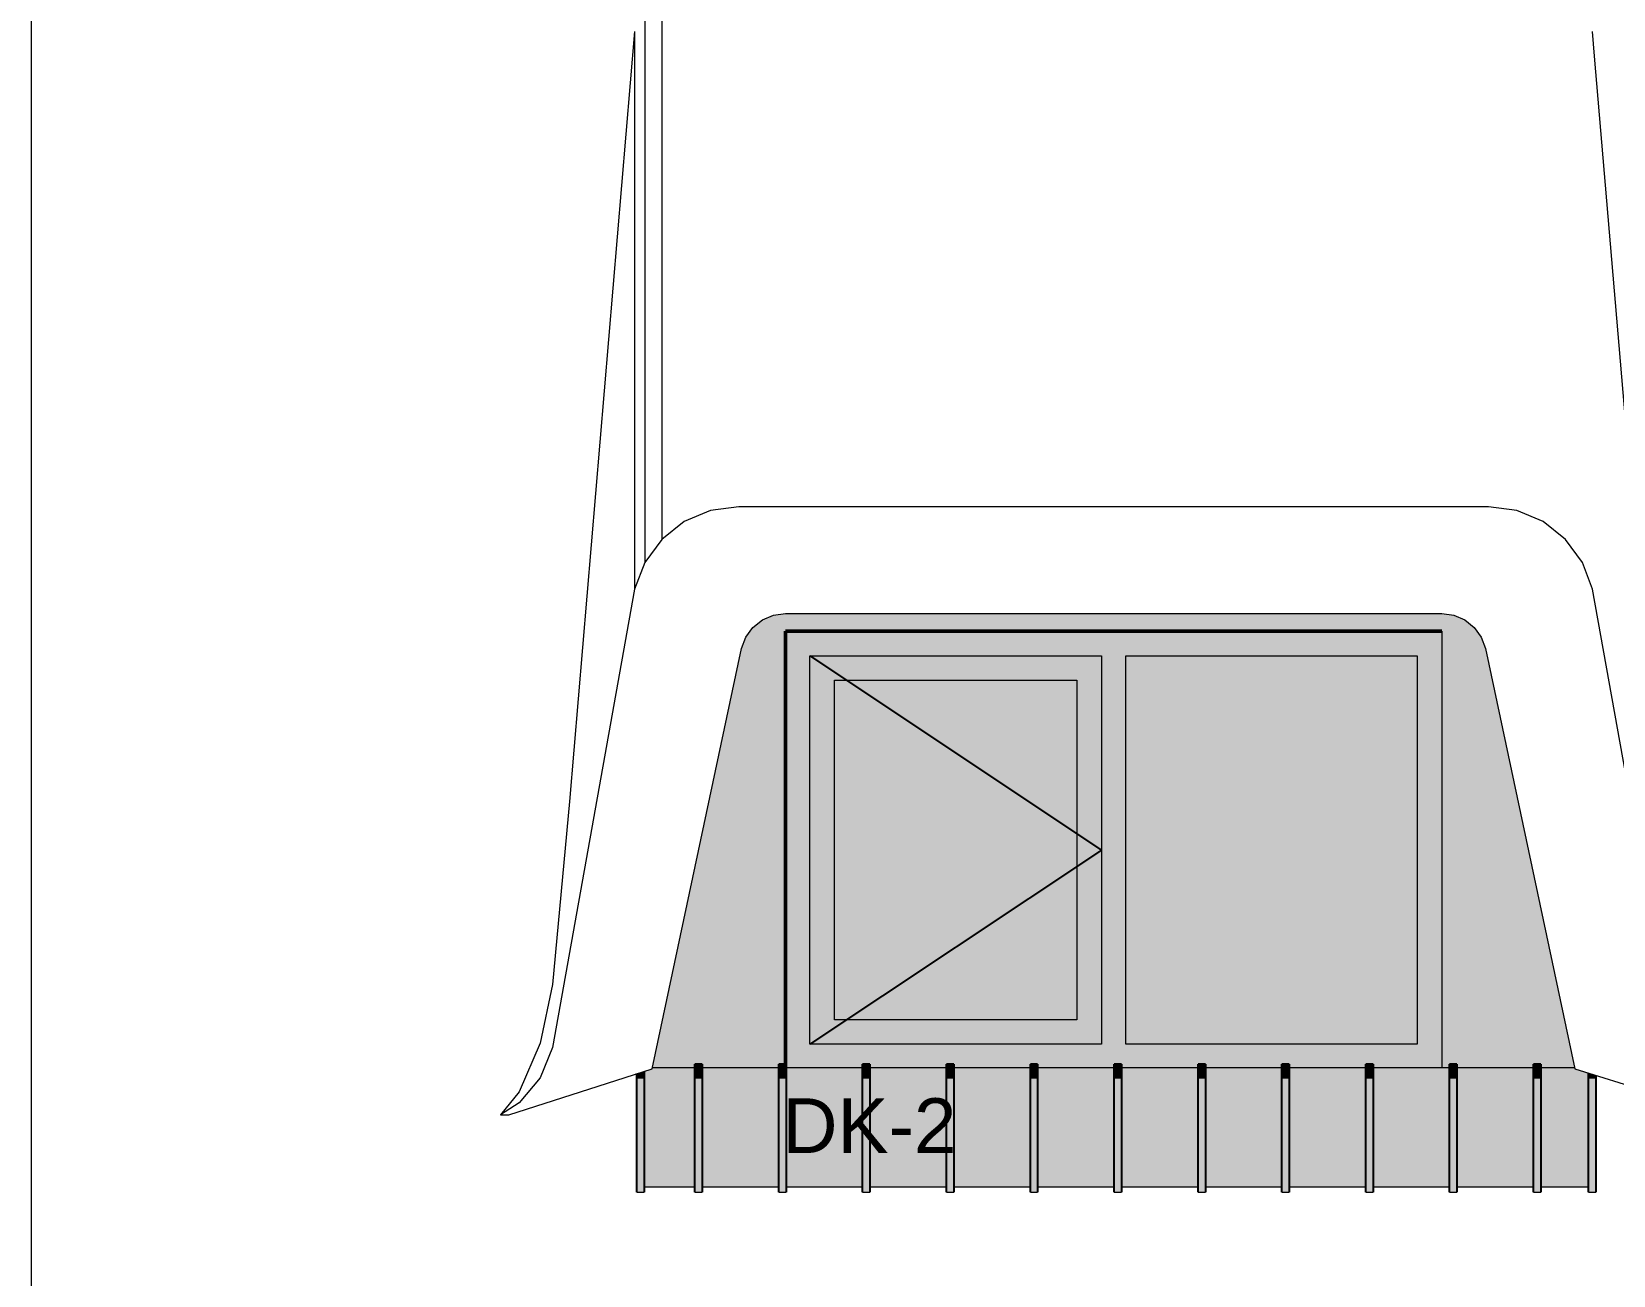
# Model space of a CAD drawing. Header units: millimetres. Extents: x -245 to 49755, y -245 to 41806.
# Drawn here: x 15684 to 17854, y 31304 to 33010 of the extents above; entities that cross this region are included whole.
import ezdxf

# ---------------------------------------------------------------- set-up
doc = ezdxf.new("R2010")
doc.units = ezdxf.units.MM
doc.linetypes.add('PUNKT2_S9', pattern=[1, 0, -1])
doc.layers.add('Standard', color=7, linetype='Continuous', lineweight=25)
doc.styles.add('ARIAL', font='arial.ttf')

msp = doc.modelspace()

# ---------------------------------------------------------------- hatches: boundary and pattern name
at = {"layer": 'Standard', "linetype": 'PUNKT2_S9', "lineweight": 25}
for color, points in [(250, [(16718.1, 32187.1), (16718.1, 31593.1), (16708.9, 31593.1), (16708.9, 31588.1), (16603.9, 31588.1), (16603.9, 31593.1), (16593.9, 31593.1), (16593.9, 31588.1), (16535.5, 31588.1), (16657.8, 32163.6), (16663.7, 32179.1), (16673.5, 32192.4), (16686.4, 32202.7), (16701.7, 32209.2), (16718.1, 32211.4), (17618.1, 32211.4), (17634.5, 32209.2), (17649.7, 32202.7), (17662.6, 32192.4), (17672.4, 32179.1), (17678.3, 32163.6), (17800.6, 31588.1), (17753.9, 31588.1), (17753.9, 31593.1), (17743.9, 31593.1), (17743.9, 31588.1), (17638.9, 31588.1), (17638.9, 31593.1), (17628.9, 31593.1), (17628.9, 31588.1), (17618.1, 31588.1), (17618.1, 32187.1)]), (250, [(16718.9, 31593.1), (16718.1, 31593.1), (16718.1, 32187.1), (16751.6, 32187.1), (16751.6, 31588.1), (16718.9, 31588.1)]), (250, [(16751.6, 32153.6), (16751.6, 32187.1), (17584.6, 32187.1), (17584.6, 32153.6)]), (250, [(17584.6, 32187.1), (17618.1, 32187.1), (17618.1, 31588.1), (17584.6, 31588.1)]), (250, [(16785.1, 31620.6), (16751.6, 31620.6), (16751.6, 32153.6), (16785.1, 32153.6)]), (250, [(16785.1, 32120.1), (16785.1, 32153.6), (17117.8, 32153.6), (17117.8, 32120.1)]), (250, [(17117.8, 32153.6), (17151.3, 32153.6), (17151.3, 31620.6), (17117.8, 31620.6)]), (250, [(17151.3, 32153.6), (17184.8, 32153.6), (17184.8, 31620.6), (17151.3, 31620.6)]), (254, [(16785.1, 32120.1), (17117.8, 32120.1), (17117.8, 31654.1), (16785.1, 31654.1)]), (250, [(17117.8, 31654.1), (17117.8, 31620.6), (16785.1, 31620.6), (16785.1, 31654.1)]), (250, [(17584.6, 31620.6), (17584.6, 31588.1), (17523.9, 31588.1), (17523.9, 31593.1), (17513.9, 31593.1), (17513.9, 31588.1), (17408.9, 31588.1), (17408.9, 31593.1), (17398.9, 31593.1), (17398.9, 31588.1), (17293.9, 31588.1), (17293.9, 31593.1), (17283.9, 31593.1), (17283.9, 31588.1), (17178.9, 31588.1), (17178.9, 31593.1), (17168.9, 31593.1), (17168.9, 31588.1), (17063.9, 31588.1), (17063.9, 31593.1), (17053.9, 31593.1), (17053.9, 31588.1), (16948.9, 31588.1), (16948.9, 31593.1), (16938.9, 31593.1), (16938.9, 31588.1), (16833.9, 31588.1), (16833.9, 31593.1), (16823.9, 31593.1), (16823.9, 31588.1), (16751.6, 31588.1), (16751.6, 31620.6)]), (251, [(16593.9, 31573.2), (16593.9, 31593.1), (16603.9, 31593.1), (16603.9, 31573.2)]), (251, [(16708.9, 31573.2), (16708.9, 31593.1), (16718.1, 31593.1), (16718.9, 31593.1), (16718.9, 31573.2)]), (251, [(16823.9, 31573.2), (16823.9, 31593.1), (16833.9, 31593.1), (16833.9, 31573.2)]), (251, [(16938.9, 31573.2), (16938.9, 31593.1), (16948.9, 31593.1), (16948.9, 31573.2)]), (251, [(17053.9, 31573.2), (17053.9, 31593.1), (17063.9, 31593.1), (17063.9, 31573.2)]), (251, [(17168.9, 31573.2), (17168.9, 31593.1), (17178.9, 31593.1), (17178.9, 31573.2)]), (251, [(17283.9, 31573.2), (17283.9, 31593.1), (17293.9, 31593.1), (17293.9, 31573.2)]), (251, [(17398.9, 31573.2), (17398.9, 31593.1), (17408.9, 31593.1), (17408.9, 31573.2)]), (251, [(17513.9, 31573.2), (17513.9, 31593.1), (17523.9, 31593.1), (17523.9, 31573.2)]), (251, [(17628.9, 31573.2), (17628.9, 31593.1), (17638.9, 31593.1), (17638.9, 31573.2)]), (251, [(17743.9, 31573.2), (17743.9, 31593.1), (17753.9, 31593.1), (17753.9, 31573.2)]), (251, [(16514.1, 31573.2), (16514.1, 31580.3), (16524.1, 31583.5), (16524.1, 31573.2)]), (250, [(16514.1, 31542.5), (16514.1, 31573.2), (16524.1, 31573.2), (16524.1, 31542.5)]), (250, [(16593.9, 31542.5), (16593.9, 31573.2), (16603.9, 31573.2), (16603.9, 31542.5)]), (250, [(16708.9, 31542.5), (16708.9, 31573.2), (16718.9, 31573.2), (16718.9, 31542.5)]), (250, [(16823.9, 31542.5), (16823.9, 31573.2), (16833.9, 31573.2), (16833.9, 31542.5)]), (250, [(16938.9, 31542.5), (16938.9, 31573.2), (16948.9, 31573.2), (16948.9, 31542.5)]), (250, [(17053.9, 31542.5), (17053.9, 31573.2), (17063.9, 31573.2), (17063.9, 31542.5)]), (250, [(17168.9, 31542.5), (17168.9, 31573.2), (17178.9, 31573.2), (17178.9, 31542.5)]), (250, [(17283.9, 31542.5), (17283.9, 31573.2), (17293.9, 31573.2), (17293.9, 31542.5)]), (250, [(17398.9, 31542.5), (17398.9, 31573.2), (17408.9, 31573.2), (17408.9, 31542.5)]), (250, [(17513.9, 31542.5), (17513.9, 31573.2), (17523.9, 31573.2), (17523.9, 31542.5)]), (250, [(17628.9, 31542.5), (17628.9, 31573.2), (17638.9, 31573.2), (17638.9, 31542.5)]), (250, [(17743.9, 31542.5), (17743.9, 31573.2), (17753.9, 31573.2), (17753.9, 31542.5)]), (251, [(17819.6, 31573.2), (17819.6, 31581), (17829.6, 31577.8), (17829.6, 31573.2)]), (250, [(17819.6, 31542.5), (17819.6, 31573.2), (17829.6, 31573.2), (17829.6, 31542.5)]), (250, [(16514.1, 31506.6), (16514.1, 31542.5), (16524.1, 31542.5), (16524.1, 31506.6)]), (250, [(16593.9, 31506.6), (16593.9, 31542.5), (16603.9, 31542.5), (16603.9, 31506.6)]), (250, [(16708.9, 31506.6), (16708.9, 31542.5), (16718.9, 31542.5), (16718.9, 31506.6)]), (250, [(16823.9, 31506.6), (16823.9, 31542.5), (16833.9, 31542.5), (16833.9, 31506.6)]), (250, [(16938.9, 31506.6), (16938.9, 31542.5), (16948.9, 31542.5), (16948.9, 31506.6)]), (250, [(17053.9, 31506.6), (17053.9, 31542.5), (17063.9, 31542.5), (17063.9, 31506.6)]), (250, [(17168.9, 31506.6), (17168.9, 31542.5), (17178.9, 31542.5), (17178.9, 31506.6)]), (250, [(17283.9, 31506.6), (17283.9, 31542.5), (17293.9, 31542.5), (17293.9, 31506.6)]), (250, [(17398.9, 31506.6), (17398.9, 31542.5), (17408.9, 31542.5), (17408.9, 31506.6)]), (250, [(17513.9, 31506.6), (17513.9, 31542.5), (17523.9, 31542.5), (17523.9, 31506.6)]), (250, [(17628.9, 31506.6), (17628.9, 31542.5), (17638.9, 31542.5), (17638.9, 31506.6)]), (250, [(17743.9, 31506.6), (17743.9, 31542.5), (17753.9, 31542.5), (17753.9, 31506.6)]), (250, [(17819.6, 31506.6), (17819.6, 31542.5), (17829.6, 31542.5), (17829.6, 31506.6)]), (250, [(16514.1, 31465.4), (16514.1, 31506.6), (16524.1, 31506.6), (16524.1, 31465.4)]), (250, [(16593.9, 31465.4), (16593.9, 31506.6), (16603.9, 31506.6), (16603.9, 31465.4)]), (250, [(16708.9, 31465.4), (16708.9, 31506.6), (16718.9, 31506.6), (16718.9, 31465.4)]), (250, [(16823.9, 31465.4), (16823.9, 31506.6), (16833.9, 31506.6), (16833.9, 31465.4)]), (250, [(16938.9, 31465.4), (16938.9, 31506.6), (16948.9, 31506.6), (16948.9, 31465.4)]), (250, [(17053.9, 31465.4), (17053.9, 31506.6), (17063.9, 31506.6), (17063.9, 31465.4)]), (250, [(17168.9, 31465.4), (17168.9, 31506.6), (17178.9, 31506.6), (17178.9, 31465.4)]), (250, [(17283.9, 31465.4), (17283.9, 31506.6), (17293.9, 31506.6), (17293.9, 31465.4)]), (250, [(17398.9, 31465.4), (17398.9, 31506.6), (17408.9, 31506.6), (17408.9, 31465.4)]), (250, [(17513.9, 31465.4), (17513.9, 31506.6), (17523.9, 31506.6), (17523.9, 31465.4)]), (250, [(17628.9, 31465.4), (17628.9, 31506.6), (17638.9, 31506.6), (17638.9, 31465.4)]), (250, [(17743.9, 31465.4), (17743.9, 31506.6), (17753.9, 31506.6), (17753.9, 31465.4)]), (250, [(17819.6, 31465.4), (17819.6, 31506.6), (17829.6, 31506.6), (17829.6, 31465.4)]), (250, [(16514.1, 31465.4), (16524.1, 31465.4), (16524.1, 31417.7), (16514.1, 31417.7)]), (250, [(16593.9, 31465.4), (16603.9, 31465.4), (16603.9, 31417.7), (16593.9, 31417.7)]), (250, [(16708.9, 31465.4), (16718.9, 31465.4), (16718.9, 31417.7), (16708.9, 31417.7)]), (250, [(16823.9, 31465.4), (16833.9, 31465.4), (16833.9, 31417.7), (16823.9, 31417.7)]), (250, [(16938.9, 31465.4), (16948.9, 31465.4), (16948.9, 31417.7), (16938.9, 31417.7)]), (250, [(17053.9, 31465.4), (17063.9, 31465.4), (17063.9, 31417.7), (17053.9, 31417.7)]), (250, [(17168.9, 31465.4), (17178.9, 31465.4), (17178.9, 31417.7), (17168.9, 31417.7)]), (250, [(17283.9, 31465.4), (17293.9, 31465.4), (17293.9, 31417.7), (17283.9, 31417.7)]), (250, [(17398.9, 31465.4), (17408.9, 31465.4), (17408.9, 31417.7), (17398.9, 31417.7)]), (250, [(17513.9, 31465.4), (17523.9, 31465.4), (17523.9, 31417.7), (17513.9, 31417.7)]), (250, [(17628.9, 31465.4), (17638.9, 31465.4), (17638.9, 31417.7), (17628.9, 31417.7)]), (250, [(17743.9, 31465.4), (17753.9, 31465.4), (17753.9, 31417.7), (17743.9, 31417.7)]), (250, [(17819.6, 31465.4), (17829.6, 31465.4), (17829.6, 31417.7), (17819.6, 31417.7)])]:
    msp.add_hatch(color=color, dxfattribs=at).paths.add_polyline_path(points, flags=16)
msp.add_hatch(color=254, dxfattribs=at).paths.add_polyline_path([(17584.6, 32153.6), (17184.8, 32153.6), (17184.8, 31620.6), (17584.6, 31620.6)])
h = msp.add_hatch(color=0, dxfattribs=at)
h.paths.add_polyline_path([(16524.1, 31568.6), (16524.1, 31573.2), (16524.1, 31583.5), (16535.3, 31587.1), (16535.5, 31588.1), (16593.9, 31588.1), (16593.9, 31573.2), (16593.9, 31568.6)], flags=16)
h.paths.add_polyline_path([(17819.6, 31573.2), (17819.6, 31568.6), (17753.9, 31568.6), (17753.9, 31573.2), (17753.9, 31588.1), (17800.6, 31588.1), (17800.8, 31587.1), (17819.6, 31581)], flags=16)
h.paths.add_polyline_path([(17743.9, 31573.2), (17743.9, 31568.6), (17638.9, 31568.6), (17638.9, 31573.2), (17638.9, 31588.1), (17743.9, 31588.1)], flags=16)
h.paths.add_polyline_path([(17628.9, 31573.2), (17628.9, 31568.6), (17523.9, 31568.6), (17523.9, 31573.2), (17523.9, 31588.1), (17584.6, 31588.1), (17618.1, 31588.1), (17628.9, 31588.1)], flags=16)
h.paths.add_polyline_path([(17513.9, 31573.2), (17513.9, 31568.6), (17408.9, 31568.6), (17408.9, 31573.2), (17408.9, 31588.1), (17513.9, 31588.1)], flags=16)
h.paths.add_polyline_path([(17398.9, 31573.2), (17398.9, 31568.6), (17293.9, 31568.6), (17293.9, 31573.2), (17293.9, 31588.1), (17398.9, 31588.1)], flags=16)
h.paths.add_polyline_path([(17283.9, 31573.2), (17283.9, 31568.6), (17178.9, 31568.6), (17178.9, 31573.2), (17178.9, 31588.1), (17283.9, 31588.1)], flags=16)
h.paths.add_polyline_path([(17168.9, 31573.2), (17168.9, 31568.6), (17063.9, 31568.6), (17063.9, 31573.2), (17063.9, 31588.1), (17168.9, 31588.1)], flags=16)
h.paths.add_polyline_path([(17053.9, 31573.2), (17053.9, 31568.6), (16948.9, 31568.6), (16948.9, 31573.2), (16948.9, 31588.1), (17053.9, 31588.1)], flags=16)
h.paths.add_polyline_path([(16938.9, 31573.2), (16938.9, 31568.6), (16833.9, 31568.6), (16833.9, 31573.2), (16833.9, 31588.1), (16938.9, 31588.1)], flags=16)
h.paths.add_polyline_path([(16823.9, 31573.2), (16823.9, 31568.6), (16718.9, 31568.6), (16718.9, 31573.2), (16718.9, 31588.1), (16751.6, 31588.1), (16823.9, 31588.1)], flags=16)
h.paths.add_polyline_path([(16708.9, 31573.2), (16708.9, 31568.6), (16603.9, 31568.6), (16603.9, 31573.2), (16603.9, 31588.1), (16708.9, 31588.1)], flags=16)
h = msp.add_hatch(color=0, dxfattribs=at)
h.paths.add_polyline_path([(16524.1, 31539), (16524.1, 31542.5), (16524.1, 31568.6), (16593.9, 31568.6), (16593.9, 31542.5), (16593.9, 31539)], flags=16)
h.paths.add_polyline_path([(17819.6, 31542.5), (17819.6, 31539), (17753.9, 31539), (17753.9, 31542.5), (17753.9, 31568.6), (17819.6, 31568.6)], flags=16)
h.paths.add_polyline_path([(17743.9, 31542.5), (17743.9, 31539), (17638.9, 31539), (17638.9, 31542.5), (17638.9, 31568.6), (17743.9, 31568.6)], flags=16)
h.paths.add_polyline_path([(17628.9, 31542.5), (17628.9, 31539), (17523.9, 31539), (17523.9, 31542.5), (17523.9, 31568.6), (17628.9, 31568.6)], flags=16)
h.paths.add_polyline_path([(17513.9, 31542.5), (17513.9, 31539), (17408.9, 31539), (17408.9, 31542.5), (17408.9, 31568.6), (17513.9, 31568.6)], flags=16)
h.paths.add_polyline_path([(17398.9, 31542.5), (17398.9, 31539), (17293.9, 31539), (17293.9, 31542.5), (17293.9, 31568.6), (17398.9, 31568.6)], flags=16)
h.paths.add_polyline_path([(17283.9, 31542.5), (17283.9, 31539), (17178.9, 31539), (17178.9, 31542.5), (17178.9, 31568.6), (17283.9, 31568.6)], flags=16)
h.paths.add_polyline_path([(17168.9, 31542.5), (17168.9, 31539), (17063.9, 31539), (17063.9, 31542.5), (17063.9, 31568.6), (17168.9, 31568.6)], flags=16)
h.paths.add_polyline_path([(17053.9, 31542.5), (17053.9, 31539), (16948.9, 31539), (16948.9, 31542.5), (16948.9, 31568.6), (17053.9, 31568.6)], flags=16)
h.paths.add_polyline_path([(16938.9, 31542.5), (16938.9, 31539), (16833.9, 31539), (16833.9, 31542.5), (16833.9, 31568.6), (16938.9, 31568.6)], flags=16)
h.paths.add_polyline_path([(16823.9, 31542.5), (16823.9, 31539), (16718.9, 31539), (16718.9, 31542.5), (16718.9, 31568.6), (16823.9, 31568.6)], flags=16)
h.paths.add_polyline_path([(16708.9, 31542.5), (16708.9, 31539), (16603.9, 31539), (16603.9, 31542.5), (16603.9, 31568.6), (16708.9, 31568.6)], flags=16)
h = msp.add_hatch(color=0, dxfattribs=at)
h.paths.add_polyline_path([(16524.1, 31504.7), (16524.1, 31506.6), (16524.1, 31539), (16593.9, 31539), (16593.9, 31506.6), (16593.9, 31504.7)], flags=16)
h.paths.add_polyline_path([(17819.6, 31506.6), (17819.6, 31504.7), (17753.9, 31504.7), (17753.9, 31506.6), (17753.9, 31539), (17819.6, 31539)], flags=16)
h.paths.add_polyline_path([(17743.9, 31506.6), (17743.9, 31504.7), (17638.9, 31504.7), (17638.9, 31506.6), (17638.9, 31539), (17743.9, 31539)], flags=16)
h.paths.add_polyline_path([(17628.9, 31506.6), (17628.9, 31504.7), (17523.9, 31504.7), (17523.9, 31506.6), (17523.9, 31539), (17628.9, 31539)], flags=16)
h.paths.add_polyline_path([(17513.9, 31506.6), (17513.9, 31504.7), (17408.9, 31504.7), (17408.9, 31506.6), (17408.9, 31539), (17513.9, 31539)], flags=16)
h.paths.add_polyline_path([(17398.9, 31506.6), (17398.9, 31504.7), (17293.9, 31504.7), (17293.9, 31506.6), (17293.9, 31539), (17398.9, 31539)], flags=16)
h.paths.add_polyline_path([(17283.9, 31506.6), (17283.9, 31504.7), (17178.9, 31504.7), (17178.9, 31506.6), (17178.9, 31539), (17283.9, 31539)], flags=16)
h.paths.add_polyline_path([(17168.9, 31506.6), (17168.9, 31504.7), (17063.9, 31504.7), (17063.9, 31506.6), (17063.9, 31539), (17168.9, 31539)], flags=16)
h.paths.add_polyline_path([(17053.9, 31506.6), (17053.9, 31504.7), (16948.9, 31504.7), (16948.9, 31506.6), (16948.9, 31539), (17053.9, 31539)], flags=16)
h.paths.add_polyline_path([(16938.9, 31506.6), (16938.9, 31504.7), (16833.9, 31504.7), (16833.9, 31506.6), (16833.9, 31539), (16938.9, 31539)], flags=16)
h.paths.add_polyline_path([(16823.9, 31506.6), (16823.9, 31504.7), (16718.9, 31504.7), (16718.9, 31506.6), (16718.9, 31539), (16823.9, 31539)], flags=16)
h.paths.add_polyline_path([(16708.9, 31506.6), (16708.9, 31504.7), (16603.9, 31504.7), (16603.9, 31506.6), (16603.9, 31539), (16708.9, 31539)], flags=16)
h = msp.add_hatch(color=0, dxfattribs=at)
h.paths.add_polyline_path([(16524.1, 31465.4), (16524.1, 31504.7), (16593.9, 31504.7), (16593.9, 31465.4)], flags=16)
h.paths.add_polyline_path([(17819.6, 31465.4), (17753.9, 31465.4), (17753.9, 31504.7), (17819.6, 31504.7)], flags=16)
h.paths.add_polyline_path([(17743.9, 31465.4), (17638.9, 31465.4), (17638.9, 31504.7), (17743.9, 31504.7)], flags=16)
h.paths.add_polyline_path([(17628.9, 31465.4), (17523.9, 31465.4), (17523.9, 31504.7), (17628.9, 31504.7)], flags=16)
h.paths.add_polyline_path([(17513.9, 31465.4), (17408.9, 31465.4), (17408.9, 31504.7), (17513.9, 31504.7)], flags=16)
h.paths.add_polyline_path([(17398.9, 31465.4), (17293.9, 31465.4), (17293.9, 31504.7), (17398.9, 31504.7)], flags=16)
h.paths.add_polyline_path([(17283.9, 31465.4), (17178.9, 31465.4), (17178.9, 31504.7), (17283.9, 31504.7)], flags=16)
h.paths.add_polyline_path([(17168.9, 31465.4), (17063.9, 31465.4), (17063.9, 31504.7), (17168.9, 31504.7)], flags=16)
h.paths.add_polyline_path([(17053.9, 31465.4), (16948.9, 31465.4), (16948.9, 31504.7), (17053.9, 31504.7)], flags=16)
h.paths.add_polyline_path([(16938.9, 31465.4), (16833.9, 31465.4), (16833.9, 31504.7), (16938.9, 31504.7)], flags=16)
h.paths.add_polyline_path([(16823.9, 31465.4), (16718.9, 31465.4), (16718.9, 31504.7), (16823.9, 31504.7)], flags=16)
h.paths.add_polyline_path([(16708.9, 31465.4), (16603.9, 31465.4), (16603.9, 31504.7), (16708.9, 31504.7)], flags=16)
h = msp.add_hatch(color=0, dxfattribs=at)
h.paths.add_polyline_path([(16524.1, 31465.4), (16593.9, 31465.4), (16593.9, 31425.2), (16524.1, 31425.2)], flags=16)
h.paths.add_polyline_path([(16718.9, 31425.2), (16718.9, 31465.4), (16823.9, 31465.4), (16823.9, 31425.2)], flags=16)
h.paths.add_polyline_path([(17819.6, 31465.4), (17819.6, 31425.2), (17753.9, 31425.2), (17753.9, 31465.4)], flags=16)
h.paths.add_polyline_path([(17638.9, 31425.2), (17638.9, 31465.4), (17743.9, 31465.4), (17743.9, 31425.2)], flags=16)
h.paths.add_polyline_path([(17523.9, 31425.2), (17523.9, 31465.4), (17628.9, 31465.4), (17628.9, 31425.2)], flags=16)
h.paths.add_polyline_path([(17408.9, 31425.2), (17408.9, 31465.4), (17513.9, 31465.4), (17513.9, 31425.2)], flags=16)
h.paths.add_polyline_path([(17293.9, 31425.2), (17293.9, 31465.4), (17398.9, 31465.4), (17398.9, 31425.2)], flags=16)
h.paths.add_polyline_path([(17178.9, 31425.2), (17178.9, 31465.4), (17283.9, 31465.4), (17283.9, 31425.2)], flags=16)
h.paths.add_polyline_path([(17063.9, 31425.2), (17063.9, 31465.4), (17168.9, 31465.4), (17168.9, 31425.2)], flags=16)
h.paths.add_polyline_path([(16948.9, 31425.2), (16948.9, 31465.4), (17053.9, 31465.4), (17053.9, 31425.2)], flags=16)
h.paths.add_polyline_path([(16833.9, 31425.2), (16833.9, 31465.4), (16938.9, 31465.4), (16938.9, 31425.2)], flags=16)
h.paths.add_polyline_path([(16603.9, 31425.2), (16603.9, 31465.4), (16708.9, 31465.4), (16708.9, 31425.2)], flags=16)

# ---------------------------------------------------------------- linework, layer by layer
at = {"layer": 'Standard', "color": 253, "linetype": 'Continuous', "lineweight": 18}
for p, q in [((15684.2, 31062.1), (15684.2, 33736.1)), ((16548.3, 33119.1), (16548.3, 32313.2)), ((16525.1, 33068.6), (16525.1, 32281.6)), ((16511.1, 33009.8), (16421.7, 31953.5)), ((16511.1, 33009.8), (16511.1, 32245)), ((17827.7, 32975.9), (17825, 33009.8)), ((17914.5, 31953.5), (17827.7, 32975.9)), ((16615, 32352.9), (16579, 32337.6)), ((16653.9, 32358.1), (16615, 32352.9)), ((17682.2, 32358.1), (16653.9, 32358.1)), ((17721.1, 32352.9), (17682.2, 32358.1)), ((17757.1, 32337.6), (17721.1, 32352.9)), ((16579, 32337.6), (16548.3, 32313.2)), ((17787.9, 32313.2), (17757.1, 32337.6)), ((16548.3, 32313.2), (16525.1, 32281.6)), ((17811, 32281.6), (17787.9, 32313.2)), ((16525.1, 32281.6), (16511.1, 32245)), ((17825, 32245), (17811, 32281.6)), ((16511.1, 32245), (16398.5, 31616)), ((17937.6, 31616), (17825, 32245)), ((16673.5, 32192.4), (16686.4, 32202.7)), ((16686.4, 32202.7), (16701.7, 32209.2)), ((16701.7, 32209.2), (16718.1, 32211.4)), ((16718.1, 32211.4), (17618.1, 32211.4)), ((17618.1, 32211.4), (17634.5, 32209.2)), ((17634.5, 32209.2), (17649.7, 32202.7)), ((17649.7, 32202.7), (17662.6, 32192.4)), ((16657.8, 32163.6), (16663.7, 32179.1)), ((16663.7, 32179.1), (16673.5, 32192.4)), ((17662.6, 32192.4), (17672.4, 32179.1)), ((17672.4, 32179.1), (17678.3, 32163.6)), ((16535.3, 31587.1), (16657.8, 32163.6)), ((17678.3, 32163.6), (17800.8, 31587.1)), ((16421.7, 31953.5), (16398.5, 31702.6)), ((16398.5, 31702.6), (16381.6, 31622)), ((16381.6, 31622), (16352.8, 31555.4)), ((16398.5, 31616), (16381.6, 31574.5)), ((16338.6, 31523.9), (16535.3, 31587.1)), ((17800.8, 31587.1), (17990.6, 31527.7)), ((16381.6, 31574.5), (16352.8, 31540.1)), ((16352.8, 31555.4), (16327, 31523.9)), ((16352.8, 31540.1), (16327, 31523.9)), ((16327, 31523.9), (16338.6, 31523.9)), ((16514.1, 31417.7), (16524.1, 31417.7)), ((16524.1, 31425.2), (16593.9, 31425.2)), ((16593.9, 31417.7), (16603.9, 31417.7)), ((16603.9, 31425.2), (16708.9, 31425.2)), ((16708.9, 31417.7), (16718.9, 31417.7)), ((16718.9, 31425.2), (16823.9, 31425.2)), ((16823.9, 31417.7), (16833.9, 31417.7)), ((16833.9, 31425.2), (16938.9, 31425.2)), ((16938.9, 31417.7), (16948.9, 31417.7)), ((16948.9, 31425.2), (17053.9, 31425.2)), ((17053.9, 31417.7), (17063.9, 31417.7)), ((17063.9, 31425.2), (17168.9, 31425.2)), ((17168.9, 31417.7), (17178.9, 31417.7)), ((17178.9, 31425.2), (17283.9, 31425.2)), ((17283.9, 31417.7), (17293.9, 31417.7)), ((17293.9, 31425.2), (17398.9, 31425.2)), ((17398.9, 31417.7), (17408.9, 31417.7)), ((17408.9, 31425.2), (17513.9, 31425.2)), ((17513.9, 31417.7), (17523.9, 31417.7)), ((17523.9, 31425.2), (17628.9, 31425.2)), ((17628.9, 31417.7), (17638.9, 31417.7)), ((17638.9, 31425.2), (17743.9, 31425.2)), ((17743.9, 31417.7), (17753.9, 31417.7)), ((17753.9, 31425.2), (17819.6, 31425.2)), ((17819.6, 31417.7), (17829.6, 31417.7))]:
    msp.add_line(p, q, dxfattribs=at)
at = {"layer": 'Standard', "color": 7, "linetype": 'Continuous', "lineweight": 50}
for p in [(17618.1, 32187.1), (16718.1, 31588.1)]:
    msp.add_line(p, (16718.1, 32187.1), dxfattribs=at)
at = {"layer": 'Standard', "color": 51, "linetype": 'Continuous', "lineweight": 18}
for p, q in [((17618.1, 32187.1), (17618.1, 31588.1)), ((16751.6, 32153.6), (17151.3, 32153.6)), ((16751.6, 31620.6), (16751.6, 32153.6)), ((17151.3, 32153.6), (17151.3, 31620.6)), ((17184.8, 31620.6), (17184.8, 32153.6)), ((17184.8, 32153.6), (17584.6, 32153.6)), ((17584.6, 32153.6), (17584.6, 31620.6)), ((16785.1, 32120.1), (17117.8, 32120.1)), ((16785.1, 31654.1), (16785.1, 32120.1)), ((17117.8, 32120.1), (17117.8, 31654.1)), ((17117.8, 31654.1), (16785.1, 31654.1)), ((17151.3, 31620.6), (16751.6, 31620.6)), ((17584.6, 31620.6), (17184.8, 31620.6))]:
    msp.add_line(p, q, dxfattribs=at)
at = {"layer": 'Standard', "color": 7, "linetype": 'Continuous', "lineweight": -3}
for p, q in [((16751.6, 32153.6), (17151.3, 31887.1)), ((17151.3, 31887.1), (16751.6, 31620.6))]:
    msp.add_line(p, q, dxfattribs=at)
at = {"layer": 'Standard', "color": 59, "linetype": 'Continuous', "lineweight": 18}
for p, q in [((16593.9, 31588.1), (16535.5, 31588.1)), ((16708.9, 31588.1), (16603.9, 31588.1)), ((16823.9, 31588.1), (16718.9, 31588.1)), ((16938.9, 31588.1), (16833.9, 31588.1)), ((17053.9, 31588.1), (16948.9, 31588.1)), ((17168.9, 31588.1), (17063.9, 31588.1)), ((17283.9, 31588.1), (17178.9, 31588.1)), ((17398.9, 31588.1), (17293.9, 31588.1)), ((17513.9, 31588.1), (17408.9, 31588.1)), ((17628.9, 31588.1), (17523.9, 31588.1)), ((17743.9, 31588.1), (17638.9, 31588.1)), ((17800.6, 31588.1), (17753.9, 31588.1))]:
    msp.add_line(p, q, dxfattribs=at)
at = {"layer": 'Standard', "color": 117, "linetype": 'Continuous', "lineweight": -3}
for p, q in [((16603.9, 31593.1), (16593.9, 31593.1)), ((16593.9, 31573.2), (16593.9, 31593.1)), ((16603.9, 31593.1), (16603.9, 31573.2)), ((16718.9, 31593.1), (16708.9, 31593.1)), ((16708.9, 31573.2), (16708.9, 31593.1)), ((16718.9, 31593.1), (16718.9, 31573.2)), ((16833.9, 31593.1), (16823.9, 31593.1)), ((16823.9, 31573.2), (16823.9, 31593.1)), ((16833.9, 31593.1), (16833.9, 31573.2)), ((16948.9, 31593.1), (16938.9, 31593.1)), ((16938.9, 31573.2), (16938.9, 31593.1)), ((16948.9, 31593.1), (16948.9, 31573.2)), ((17063.9, 31593.1), (17053.9, 31593.1)), ((17053.9, 31573.2), (17053.9, 31593.1)), ((17063.9, 31593.1), (17063.9, 31573.2)), ((17178.9, 31593.1), (17168.9, 31593.1)), ((17168.9, 31573.2), (17168.9, 31593.1)), ((17178.9, 31593.1), (17178.9, 31573.2)), ((17293.9, 31593.1), (17283.9, 31593.1)), ((17283.9, 31573.2), (17283.9, 31593.1)), ((17293.9, 31593.1), (17293.9, 31573.2)), ((17408.9, 31593.1), (17398.9, 31593.1)), ((17398.9, 31573.2), (17398.9, 31593.1)), ((17408.9, 31593.1), (17408.9, 31573.2)), ((17523.9, 31593.1), (17513.9, 31593.1)), ((17513.9, 31573.2), (17513.9, 31593.1)), ((17523.9, 31593.1), (17523.9, 31573.2)), ((17638.9, 31593.1), (17628.9, 31593.1)), ((17628.9, 31573.2), (17628.9, 31593.1)), ((17638.9, 31593.1), (17638.9, 31573.2)), ((17753.9, 31593.1), (17743.9, 31593.1)), ((17743.9, 31573.2), (17743.9, 31593.1)), ((17753.9, 31593.1), (17753.9, 31573.2)), ((16514.1, 31573.2), (16514.1, 31580.3)), ((16514.1, 31542.5), (16514.1, 31573.2)), ((16524.1, 31583.5), (16524.1, 31573.2)), ((16524.1, 31573.2), (16524.1, 31542.5)), ((16593.9, 31542.5), (16593.9, 31573.2)), ((16603.9, 31573.2), (16603.9, 31542.5)), ((16708.9, 31542.5), (16708.9, 31573.2)), ((16718.9, 31573.2), (16718.9, 31542.5)), ((16823.9, 31542.5), (16823.9, 31573.2)), ((16833.9, 31573.2), (16833.9, 31542.5)), ((16938.9, 31542.5), (16938.9, 31573.2)), ((16948.9, 31573.2), (16948.9, 31542.5)), ((17053.9, 31542.5), (17053.9, 31573.2)), ((17063.9, 31573.2), (17063.9, 31542.5)), ((17168.9, 31542.5), (17168.9, 31573.2)), ((17178.9, 31573.2), (17178.9, 31542.5)), ((17283.9, 31542.5), (17283.9, 31573.2)), ((17293.9, 31573.2), (17293.9, 31542.5)), ((17398.9, 31542.5), (17398.9, 31573.2)), ((17408.9, 31573.2), (17408.9, 31542.5)), ((17513.9, 31542.5), (17513.9, 31573.2)), ((17523.9, 31573.2), (17523.9, 31542.5)), ((17628.9, 31542.5), (17628.9, 31573.2)), ((17638.9, 31573.2), (17638.9, 31542.5)), ((17743.9, 31542.5), (17743.9, 31573.2)), ((17753.9, 31573.2), (17753.9, 31542.5)), ((17819.6, 31573.2), (17819.6, 31581)), ((17819.6, 31542.5), (17819.6, 31573.2)), ((17829.6, 31577.8), (17829.6, 31573.2)), ((17829.6, 31573.2), (17829.6, 31542.5)), ((16514.1, 31506.6), (16514.1, 31542.5)), ((16524.1, 31542.5), (16524.1, 31506.6)), ((16593.9, 31506.6), (16593.9, 31542.5)), ((16603.9, 31542.5), (16603.9, 31506.6)), ((16708.9, 31506.6), (16708.9, 31542.5)), ((16718.9, 31542.5), (16718.9, 31506.6)), ((16823.9, 31506.6), (16823.9, 31542.5)), ((16833.9, 31542.5), (16833.9, 31506.6)), ((16938.9, 31506.6), (16938.9, 31542.5)), ((16948.9, 31542.5), (16948.9, 31506.6)), ((17053.9, 31506.6), (17053.9, 31542.5)), ((17063.9, 31542.5), (17063.9, 31506.6)), ((17168.9, 31506.6), (17168.9, 31542.5)), ((17178.9, 31542.5), (17178.9, 31506.6)), ((17283.9, 31506.6), (17283.9, 31542.5)), ((17293.9, 31542.5), (17293.9, 31506.6)), ((17398.9, 31506.6), (17398.9, 31542.5)), ((17408.9, 31542.5), (17408.9, 31506.6)), ((17513.9, 31506.6), (17513.9, 31542.5)), ((17523.9, 31542.5), (17523.9, 31506.6)), ((17628.9, 31506.6), (17628.9, 31542.5)), ((17638.9, 31542.5), (17638.9, 31506.6)), ((17743.9, 31506.6), (17743.9, 31542.5)), ((17753.9, 31542.5), (17753.9, 31506.6)), ((17819.6, 31506.6), (17819.6, 31542.5)), ((17829.6, 31542.5), (17829.6, 31506.6)), ((16514.1, 31465.4), (16514.1, 31506.6)), ((16524.1, 31506.6), (16524.1, 31465.4)), ((16593.9, 31465.4), (16593.9, 31506.6)), ((16603.9, 31506.6), (16603.9, 31465.4)), ((16708.9, 31465.4), (16708.9, 31506.6)), ((16718.9, 31506.6), (16718.9, 31465.4)), ((16823.9, 31465.4), (16823.9, 31506.6)), ((16833.9, 31506.6), (16833.9, 31465.4)), ((16938.9, 31465.4), (16938.9, 31506.6)), ((16948.9, 31506.6), (16948.9, 31465.4)), ((17053.9, 31465.4), (17053.9, 31506.6)), ((17063.9, 31506.6), (17063.9, 31465.4)), ((17168.9, 31465.4), (17168.9, 31506.6)), ((17178.9, 31506.6), (17178.9, 31465.4)), ((17283.9, 31465.4), (17283.9, 31506.6)), ((17293.9, 31506.6), (17293.9, 31465.4)), ((17398.9, 31465.4), (17398.9, 31506.6)), ((17408.9, 31506.6), (17408.9, 31465.4)), ((17513.9, 31465.4), (17513.9, 31506.6)), ((17523.9, 31506.6), (17523.9, 31465.4)), ((17628.9, 31465.4), (17628.9, 31506.6)), ((17638.9, 31506.6), (17638.9, 31465.4)), ((17743.9, 31465.4), (17743.9, 31506.6)), ((17753.9, 31506.6), (17753.9, 31465.4)), ((17819.6, 31465.4), (17819.6, 31506.6)), ((17829.6, 31506.6), (17829.6, 31465.4)), ((16514.1, 31417.7), (16514.1, 31465.4)), ((16524.1, 31465.4), (16524.1, 31417.7)), ((16593.9, 31417.7), (16593.9, 31465.4)), ((16603.9, 31465.4), (16603.9, 31417.7)), ((16708.9, 31417.7), (16708.9, 31465.4)), ((16718.9, 31465.4), (16718.9, 31417.7)), ((16823.9, 31417.7), (16823.9, 31465.4)), ((16833.9, 31465.4), (16833.9, 31417.7)), ((16938.9, 31417.7), (16938.9, 31465.4)), ((16948.9, 31465.4), (16948.9, 31417.7)), ((17053.9, 31417.7), (17053.9, 31465.4)), ((17063.9, 31465.4), (17063.9, 31417.7)), ((17168.9, 31417.7), (17168.9, 31465.4)), ((17178.9, 31465.4), (17178.9, 31417.7)), ((17283.9, 31417.7), (17283.9, 31465.4)), ((17293.9, 31465.4), (17293.9, 31417.7)), ((17398.9, 31417.7), (17398.9, 31465.4)), ((17408.9, 31465.4), (17408.9, 31417.7)), ((17513.9, 31417.7), (17513.9, 31465.4)), ((17523.9, 31465.4), (17523.9, 31417.7)), ((17628.9, 31417.7), (17628.9, 31465.4)), ((17638.9, 31465.4), (17638.9, 31417.7)), ((17743.9, 31417.7), (17743.9, 31465.4)), ((17753.9, 31465.4), (17753.9, 31417.7)), ((17819.6, 31417.7), (17819.6, 31465.4)), ((17829.6, 31465.4), (17829.6, 31417.7))]:
    msp.add_line(p, q, dxfattribs=at)

# ---------------------------------------------------------------- texts
at = {"layer": 'Standard', "color": 51, "linetype": 'Continuous', "lineweight": 18, "insert": (16713.8, 31471.5), "char_height": 75, "width": 277.559, "attachment_point": 7, "style": 'ARIAL'}
msp.add_mtext('\\W1.00;DK-2', dxfattribs=at)

doc.saveas('drawing.dxf')
